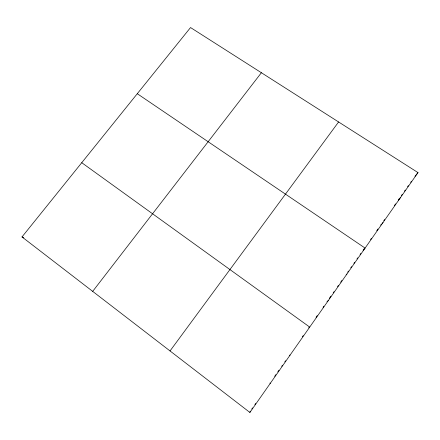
<?xml version="1.0" encoding="UTF-8"?>
<svg xmlns="http://www.w3.org/2000/svg" width="440" height="440" viewBox="0 0 440 440"><rect width="100%" height="100%" fill="white"/><g stroke="black" fill="none" stroke-linecap="round" stroke-linejoin="round"><path stroke-width="0.66" d="M249.887 412.451L418 172.601L190.537 27.55L22 236.929L249.887 412.451L250.239 411.186M251.79 408.975L252.566 407.869M254.892 404.547L255.668 403.442M274.692 376.31L275.858 374.644M277.805 371.866L278.977 370.2M281.699 366.311L282.48 365.2M284.812 361.873L285.593 360.762M302.39 336.798L303.177 335.682M316.052 317.312L317.224 315.645M323.065 307.307L323.846 306.196M329.318 298.392L330.886 296.153M333.24 292.798L334.02 291.676M337.552 286.644L338.338 285.522M340.692 282.166L341.869 280.489M347.71 272.156L348.48 271.057M350.801 267.746L351.571 266.646M353.892 263.34L354.662 262.235M356.983 258.929L357.753 257.829M360.074 254.524L360.844 253.418M363.165 250.107L363.946 248.996M370.557 239.564L371.338 238.453M376.783 230.681L377.955 229.014M380.677 225.126L381.464 224.01M383.818 220.655L384.599 219.532M394.405 205.552L395.582 203.874M398.316 199.975L399.086 198.869M401.407 195.564L402.177 194.458M404.498 191.153L405.268 190.053M407.589 186.742L408.359 185.642M410.68 182.336L411.455 181.231M170.032 350.944L338.597 121.968M92.692 291.374L261.382 72.727M414.975 176.292L418 172.601M398.425 200.019L400.631 197.384M382.223 223.443L382.993 222.547M363.165 250.234L365.09 248.083L137.28 93.715M346.154 274.819L346.918 274.016M326.964 301.747L328.46 300.35M308.649 327.872L309.716 327.096L81.746 162.701M289.487 355.207L290.098 355.086M22 236.929L23.782 237.837M270.017 382.976L270.155 383.532"/></g></svg>
